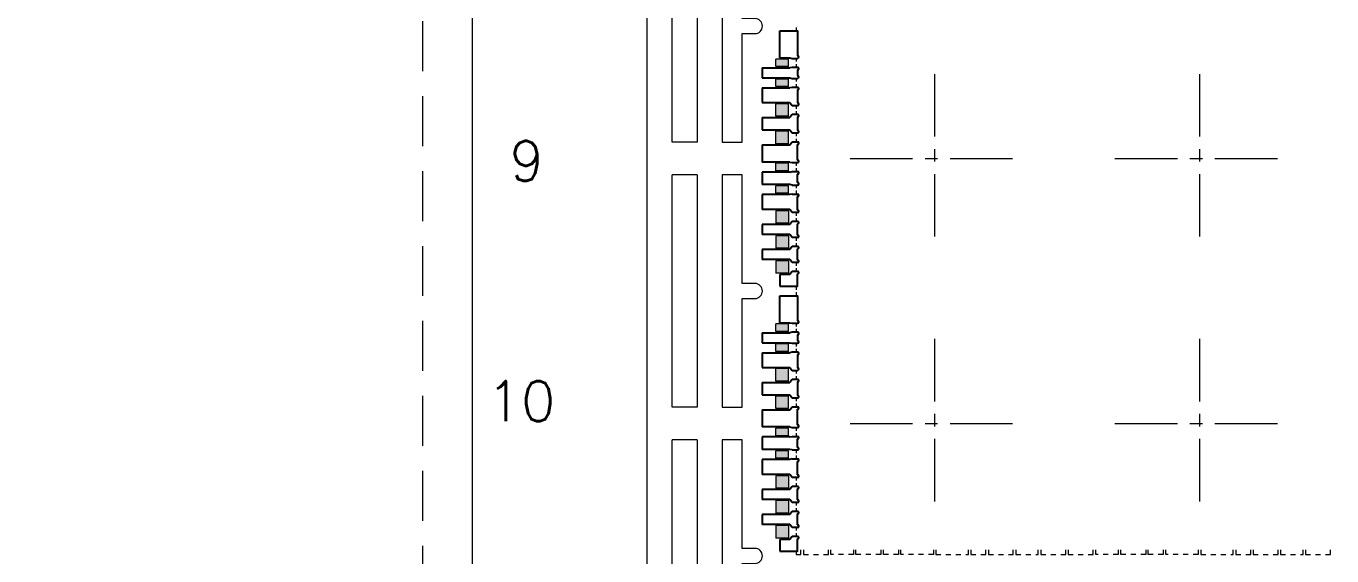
# Model space of a CAD drawing. Header units: millimetres. Extents: x 4066 to 4192, y 1600 to 1759.
# Drawn here: x 4082.41 to 4108.54, y 1687.02 to 1697.62 of the extents above; entities that cross this region are included whole.
import ezdxf

# ---------------------------------------------------------------- set-up
doc = ezdxf.new("R2010")
doc.units = ezdxf.units.MM
doc.linetypes.add('CENTER', pattern=[2, 1.25, -0.25, 0.25, -0.25])
doc.linetypes.add('HIDDEN', pattern=[0.375, 0.25, -0.125])
for name, color, linetype in [('1', 7, 'Continuous'), ('1D', 4, 'Continuous'), ('中心线', 1, 'CENTER')]:
    doc.layers.add(name, color=color, linetype=linetype)
doc.layers.add('AM_8', color=3, linetype='Continuous', lineweight=15)
doc.layers.add('标注线', color=3, linetype='Continuous', lineweight=18)
doc.styles.get("Standard").update_dxf_attribs({"font": 'SimSun.ttf'})
doc.styles.add('宋体', font='SimSun.ttf')
doc.dimstyles.new('ISO-25', dxfattribs={"dimtxt": 0.1, "dimasz": 0.08, "dimexe": 0.015, "dimexo": 0.015, "dimgap": 0.02, "dimtad": 0, "dimzin": 1, "dimdsep": 46, "dimtxsty": 'Standard', "dimcen": 0.1, "dimadec": 0, "dimazin": 0, "dimtfac": 1, "dimtmove": 0, "dimatfit": 3, "dimfxl": 1, "dimarcsym": 0})

# ---------------------------------------------------------------- blocks, each defined once
blk = doc.blocks.new('*D39')
at = {"layer": 'Defpoints', "color": 0, "transparency": 16777216}
for p in [(4129.593, 1745.709), (4094.843, 1673.221), (4096.641, 1661.293)]:
    blk.add_point(p, dxfattribs=at)
at = {"layer": '标注线', "color": 0, "lineweight": 5, "transparency": 16777216}
for p, q in [((4094.843, 1673.206), (4094.843, 1665.293)), ((4094.843, 1665.293), (4096.641, 1663.293)), ((4096.641, 1663.293), (4096.641, 1661.293))]:
    blk.add_line(p, q, dxfattribs=at)
at = {"layer": '标注线', "color": 0, "lineweight": 5, "transparency": 16777216, "insert": (4096.641, 1658.896), "char_height": 1.15, "attachment_point": 5, "rotation": 90}
blk.add_mtext('34.750', dxfattribs=at)

msp = doc.modelspace()

# ---------------------------------------------------------------- hatches: boundary and pattern name
at = {"layer": 'AM_8', "linetype": 'ByBlock'}
h = msp.add_hatch(dxfattribs=at)
h.set_pattern_fill('GLASS', color=3, scale=0.002)
h.set_pattern_definition([(236.3099, (0.03048, 15.93556), (-0.050800067793, -0.101599977535), [0.018316194, -0.1648457968]), (236.3099, (0.031496, 15.932512), (-0.050800067793, -0.101599977535), [0.0109897164, -0.1721722744]), (236.3099, (0.0254, 15.932512), (-0.050800067793, -0.101599977535), [0.0109897164, -0.1721722744])])
h.paths.add_polyline_path([(4097.4181, 1695.8189), (4097.4181, 1696.0689), (4097.6681, 1696.0689), (4097.6681, 1695.8189)])
h.paths.add_polyline_path([(4097.4181, 1695.2689), (4097.4181, 1695.5189), (4097.6681, 1695.5189), (4097.6681, 1695.2689)])
h.paths.add_polyline_path([(4097.4181, 1693.9264), (4097.4181, 1693.6764), (4097.6681, 1693.6764), (4097.6681, 1693.9264)])
h.paths.add_polyline_path([(4097.4181, 1693.4264), (4097.4181, 1693.1764), (4097.6681, 1693.1764), (4097.6681, 1693.4264)])
h.paths.add_polyline_path([(4097.4181, 1692.9264), (4097.4181, 1692.6764), (4097.6681, 1692.6764), (4097.6681, 1692.9264)])
h.paths.add_polyline_path([(4097.4181, 1696.8114), (4097.4181, 1696.9614), (4097.6681, 1696.9614), (4097.6681, 1696.8114)])
h.paths.add_polyline_path([(4097.4181, 1696.4114), (4097.4181, 1696.5614), (4097.6681, 1696.5614), (4097.6681, 1696.4114)])
h.paths.add_polyline_path([(4097.4181, 1694.2764), (4097.4181, 1694.4264), (4097.6681, 1694.4264), (4097.6681, 1694.2764)])
h.paths.add_polyline_path([(4097.4181, 1694.7264), (4097.4181, 1694.8764), (4097.6681, 1694.8764), (4097.6681, 1694.7264)])
h = msp.add_hatch(dxfattribs=at)
h.set_pattern_fill('GLASS', color=3, scale=0.002)
h.set_pattern_definition([(236.3099, (0.03048, 10.63556), (-0.050800067793, -0.101599977535), [0.018316194, -0.1648457968]), (236.3099, (0.031496, 10.632512), (-0.050800067793, -0.101599977535), [0.0109897164, -0.1721722744]), (236.3099, (0.0254, 10.632512), (-0.050800067793, -0.101599977535), [0.0109897164, -0.1721722744])])
h.paths.add_polyline_path([(4097.4181, 1690.5189), (4097.4181, 1690.7689), (4097.6681, 1690.7689), (4097.6681, 1690.5189)])
h.paths.add_polyline_path([(4097.4181, 1689.9689), (4097.4181, 1690.2189), (4097.6681, 1690.2189), (4097.6681, 1689.9689)])
h.paths.add_polyline_path([(4097.4181, 1688.6264), (4097.4181, 1688.3764), (4097.6681, 1688.3764), (4097.6681, 1688.6264)])
h.paths.add_polyline_path([(4097.4181, 1688.1264), (4097.4181, 1687.8764), (4097.6681, 1687.8764), (4097.6681, 1688.1264)])
h.paths.add_polyline_path([(4097.4181, 1687.6264), (4097.4181, 1687.3764), (4097.6681, 1687.3764), (4097.6681, 1687.6264)])
h.paths.add_polyline_path([(4097.4181, 1691.5114), (4097.4181, 1691.6614), (4097.6681, 1691.6614), (4097.6681, 1691.5114)])
h.paths.add_polyline_path([(4097.4181, 1691.1114), (4097.4181, 1691.2614), (4097.6681, 1691.2614), (4097.6681, 1691.1114)])
h.paths.add_polyline_path([(4097.4181, 1688.9764), (4097.4181, 1689.1264), (4097.6681, 1689.1264), (4097.6681, 1688.9764)])
h.paths.add_polyline_path([(4097.4181, 1689.4264), (4097.4181, 1689.5764), (4097.6681, 1689.5764), (4097.6681, 1689.4264)])

# ---------------------------------------------------------------- linework, layer by layer
at = {"color": 0}
for p, q in [((4097.4981, 1696.9864, 0.0291), (4097.4981, 1697.5264, 0.0291)), ((4097.4981, 1696.9864, 0.0291), (4097.6931, 1696.9864, 0.0291)), ((4097.6931, 1696.9864, 0.0291), (4097.7431, 1696.9764, 0.0291)), ((4097.1431, 1696.7864, 0.0291), (4097.1431, 1696.5864, 0.0291)), ((4097.1431, 1696.7864, 0.0291), (4097.6931, 1696.7864, 0.0291)), ((4097.7431, 1696.7964, 0.0291), (4097.6931, 1696.7864, 0.0291)), ((4097.7431, 1696.9764, 0.0291), (4097.8481, 1696.9764, 0.0291)), ((4097.8481, 1696.7964, 0.0291), (4097.7431, 1696.7964, 0.0291)), ((4097.1431, 1696.5864, 0.0291), (4097.6931, 1696.5864, 0.0291)), ((4097.6931, 1696.5864, 0.0291), (4097.7431, 1696.5764, 0.0291)), ((4097.7431, 1696.5764, 0.0291), (4097.8481, 1696.5764, 0.0291)), ((4097.1431, 1696.3864, 0.0291), (4097.1431, 1696.0939, 0.0291)), ((4097.1431, 1696.3864, 0.0291), (4097.6931, 1696.3864, 0.0291)), ((4097.7431, 1696.3964, 0.0291), (4097.6931, 1696.3864, 0.0291)), ((4097.8481, 1696.3964, 0.0291), (4097.7431, 1696.3964, 0.0291)), ((4097.1431, 1696.0939, 0.0291), (4097.6931, 1696.0939, 0.0291)), ((4097.6931, 1696.0939, 0.0291), (4097.7431, 1696.0339, 0.0291)), ((4097.7431, 1696.0339, 0.0291), (4097.8481, 1696.0339, 0.0291)), ((4097.1431, 1695.7939, 0.0291), (4097.1431, 1695.5439, 0.0291)), ((4097.1431, 1695.7939, 0.0291), (4097.6931, 1695.7939, 0.0291)), ((4097.7431, 1695.8539, 0.0291), (4097.6931, 1695.7939, 0.0291)), ((4097.8481, 1695.8539, 0.0291), (4097.7431, 1695.8539, 0.0291)), ((4097.1431, 1695.5439, 0.0291), (4097.6931, 1695.5439, 0.0291)), ((4097.6931, 1695.5439, 0.0291), (4097.7431, 1695.4839, 0.0291)), ((4097.7431, 1695.4839, 0.0291), (4097.8481, 1695.4839, 0.0291)), ((4097.1431, 1695.2439, 0.0291), (4097.1431, 1694.9014, 0.0291)), ((4097.1431, 1695.2439, 0.0291), (4097.6931, 1695.2439, 0.0291)), ((4097.6931, 1695.2439, 0.0291), (4097.7431, 1695.3039, 0.0291)), ((4097.7431, 1695.3039, 0.0291), (4097.8481, 1695.3039, 0.0291)), ((4097.6931, 1694.9014, 0.0291), (4097.7431, 1694.8914, 0.0291)), ((4097.7431, 1694.8914, 0.0291), (4097.8481, 1694.8914, 0.0291)), ((4097.1431, 1694.7014, 0.0291), (4097.1431, 1694.4514, 0.0291)), ((4097.6931, 1694.7014, 0.0291), (4097.7431, 1694.7114, 0.0291)), ((4097.7431, 1694.7114, 0.0291), (4097.8481, 1694.7114, 0.0291)), ((4097.7431, 1694.4414, 0.0291), (4097.6931, 1694.4514, 0.0291)), ((4097.7431, 1694.4414, 0.0291), (4097.8481, 1694.4414, 0.0291)), ((4097.1431, 1694.2514, 0.0291), (4097.1431, 1693.9514, 0.0291)), ((4097.7431, 1694.2614, 0.0291), (4097.6931, 1694.2514, 0.0291)), ((4097.7431, 1694.2614, 0.0291), (4097.8481, 1694.2614, 0.0291)), ((4097.7431, 1693.8914, 0.0291), (4097.6931, 1693.9514, 0.0291)), ((4097.8481, 1693.8914, 0.0291), (4097.7431, 1693.8914, 0.0291)), ((4097.1431, 1693.6514, 0.0291), (4097.1431, 1693.4514, 0.0291)), ((4097.7431, 1693.7114, 0.0291), (4097.6931, 1693.6514, 0.0291)), ((4097.8481, 1693.7114, 0.0291), (4097.7431, 1693.7114, 0.0291)), ((4097.7431, 1693.3914, 0.0291), (4097.6931, 1693.4514, 0.0291)), ((4097.8481, 1693.3914, 0.0291), (4097.7431, 1693.3914, 0.0291)), ((4097.1431, 1693.1514, 0.0291), (4097.1431, 1692.9514, 0.0291)), ((4097.7431, 1693.2114, 0.0291), (4097.6931, 1693.1514, 0.0291)), ((4097.8481, 1693.2114, 0.0291), (4097.7431, 1693.2114, 0.0291)), ((4097.7431, 1692.8914, 0.0291), (4097.6931, 1692.9514, 0.0291)), ((4097.8481, 1692.8914, 0.0291), (4097.7431, 1692.8914, 0.0291)), ((4097.4981, 1692.6514, 0.0291), (4097.4981, 1692.4164, 0.0291)), ((4097.7431, 1692.7114, 0.0291), (4097.6931, 1692.6514, 0.0291)), ((4097.8481, 1692.7114, 0.0291), (4097.7431, 1692.7114, 0.0291)), ((4097.4981, 1691.6864, 0.0291), (4097.4981, 1692.2264, 0.0291)), ((4097.4981, 1691.6864, 0.0291), (4097.6931, 1691.6864, 0.0291)), ((4097.6931, 1691.6864, 0.0291), (4097.7431, 1691.6764, 0.0291)), ((4097.7431, 1691.4964, 0.0291), (4097.6931, 1691.4864, 0.0291)), ((4097.7431, 1691.6764, 0.0291), (4097.8481, 1691.6764, 0.0291)), ((4097.8481, 1691.4964, 0.0291), (4097.7431, 1691.4964, 0.0291)), ((4097.1431, 1691.4864, 0.0291), (4097.1431, 1691.2864, 0.0291)), ((4097.1431, 1691.4864, 0.0291), (4097.6931, 1691.4864, 0.0291)), ((4097.1431, 1691.2864, 0.0291), (4097.6931, 1691.2864, 0.0291)), ((4097.6931, 1691.2864, 0.0291), (4097.7431, 1691.2764, 0.0291)), ((4097.7431, 1691.2764, 0.0291), (4097.8481, 1691.2764, 0.0291)), ((4097.1431, 1691.0864, 0.0291), (4097.1431, 1690.7939, 0.0291)), ((4097.1431, 1691.0864, 0.0291), (4097.6931, 1691.0864, 0.0291)), ((4097.7431, 1691.0964, 0.0291), (4097.6931, 1691.0864, 0.0291)), ((4097.8481, 1691.0964, 0.0291), (4097.7431, 1691.0964, 0.0291)), ((4097.1431, 1690.7939, 0.0291), (4097.6931, 1690.7939, 0.0291)), ((4097.6931, 1690.7939, 0.0291), (4097.7431, 1690.7339, 0.0291)), ((4097.7431, 1690.7339, 0.0291), (4097.8481, 1690.7339, 0.0291)), ((4097.1431, 1690.4939, 0.0291), (4097.1431, 1690.2439, 0.0291)), ((4097.1431, 1690.4939, 0.0291), (4097.6931, 1690.4939, 0.0291)), ((4097.7431, 1690.5539, 0.0291), (4097.6931, 1690.4939, 0.0291)), ((4097.8481, 1690.5539, 0.0291), (4097.7431, 1690.5539, 0.0291)), ((4097.1431, 1690.2439, 0.0291), (4097.6931, 1690.2439, 0.0291)), ((4097.6931, 1690.2439, 0.0291), (4097.7431, 1690.1839, 0.0291)), ((4097.7431, 1690.1839, 0.0291), (4097.8481, 1690.1839, 0.0291)), ((4097.1431, 1689.9439, 0.0291), (4097.1431, 1689.6014, 0.0291)), ((4097.1431, 1689.9439, 0.0291), (4097.6931, 1689.9439, 0.0291)), ((4097.6931, 1689.9439, 0.0291), (4097.7431, 1690.0039, 0.0291)), ((4097.7431, 1690.0039, 0.0291), (4097.8481, 1690.0039, 0.0291)), ((4097.1431, 1689.4014, 0.0291), (4097.1431, 1689.1514, 0.0291)), ((4097.6931, 1689.6014, 0.0291), (4097.7431, 1689.5914, 0.0291)), ((4097.6931, 1689.4014, 0.0291), (4097.7431, 1689.4114, 0.0291)), ((4097.7431, 1689.5914, 0.0291), (4097.8481, 1689.5914, 0.0291)), ((4097.7431, 1689.4114, 0.0291), (4097.8481, 1689.4114, 0.0291)), ((4097.7431, 1689.1414, 0.0291), (4097.6931, 1689.1514, 0.0291)), ((4097.7431, 1689.1414, 0.0291), (4097.8481, 1689.1414, 0.0291)), ((4097.1431, 1688.9514, 0.0291), (4097.1431, 1688.6514, 0.0291)), ((4097.7431, 1688.9614, 0.0291), (4097.6931, 1688.9514, 0.0291)), ((4097.7431, 1688.9614, 0.0291), (4097.8481, 1688.9614, 0.0291)), ((4097.7431, 1688.5914, 0.0291), (4097.6931, 1688.6514, 0.0291)), ((4097.7431, 1688.4114, 0.0291), (4097.6931, 1688.3514, 0.0291)), ((4097.8481, 1688.5914, 0.0291), (4097.7431, 1688.5914, 0.0291)), ((4097.8481, 1688.4114, 0.0291), (4097.7431, 1688.4114, 0.0291)), ((4097.1431, 1688.3514, 0.0291), (4097.1431, 1688.1514, 0.0291)), ((4097.7431, 1688.0914, 0.0291), (4097.6931, 1688.1514, 0.0291)), ((4097.1431, 1687.8514, 0.0291), (4097.1431, 1687.6514, 0.0291)), ((4097.7431, 1687.9114, 0.0291), (4097.6931, 1687.8514, 0.0291)), ((4097.8481, 1688.0914, 0.0291), (4097.7431, 1688.0914, 0.0291)), ((4097.8481, 1687.9114, 0.0291), (4097.7431, 1687.9114, 0.0291)), ((4097.7431, 1687.5914, 0.0291), (4097.6931, 1687.6514, 0.0291)), ((4097.8481, 1687.5914, 0.0291), (4097.7431, 1687.5914, 0.0291)), ((4097.4981, 1687.3514, 0.0291), (4097.4981, 1687.1164, 0.0291)), ((4097.7431, 1687.4114, 0.0291), (4097.6931, 1687.3514, 0.0291)), ((4097.8481, 1687.4114, 0.0291), (4097.7431, 1687.4114, 0.0291))]:
    msp.add_line(p, q, dxfattribs=at)
for p, q in [((4097.6931, 1694.9014, 0.0291), (4097.1431, 1694.9014, 0.0291)), ((4097.6931, 1694.7014, 0.0291), (4097.1431, 1694.7014, 0.0291)), ((4097.6931, 1694.4514, 0.0291), (4097.1431, 1694.4514, 0.0291)), ((4097.6931, 1694.2514, 0.0291), (4097.1431, 1694.2514, 0.0291)), ((4097.6931, 1693.9514, 0.0291), (4097.1431, 1693.9514, 0.0291)), ((4097.6931, 1693.6514, 0.0291), (4097.1431, 1693.6514, 0.0291)), ((4097.6931, 1693.4514, 0.0291), (4097.1431, 1693.4514, 0.0291)), ((4097.6931, 1693.1514, 0.0291), (4097.1431, 1693.1514, 0.0291)), ((4097.6931, 1692.9514, 0.0291), (4097.1431, 1692.9514, 0.0291)), ((4097.6931, 1692.6514, 0.0291), (4097.4981, 1692.6514, 0.0291)), ((4097.6931, 1689.6014, 0.0291), (4097.1431, 1689.6014, 0.0291)), ((4097.6931, 1689.4014, 0.0291), (4097.1431, 1689.4014, 0.0291)), ((4097.6931, 1689.1514, 0.0291), (4097.1431, 1689.1514, 0.0291)), ((4097.6931, 1688.9514, 0.0291), (4097.1431, 1688.9514, 0.0291)), ((4097.6931, 1688.6514, 0.0291), (4097.1431, 1688.6514, 0.0291)), ((4097.6931, 1688.3514, 0.0291), (4097.1431, 1688.3514, 0.0291)), ((4097.6931, 1688.1514, 0.0291), (4097.1431, 1688.1514, 0.0291)), ((4097.6931, 1687.8514, 0.0291), (4097.1431, 1687.8514, 0.0291)), ((4097.6931, 1687.6514, 0.0291), (4097.1431, 1687.6514, 0.0291)), ((4097.6931, 1687.3514, 0.0291), (4097.4981, 1687.3514, 0.0291))]:
    msp.add_line(p, q)
at = {"color": 0, "elevation": 0.0291}
for points in [[(4097.4981, 1697.5264), (4097.8481, 1697.5264), (4097.8481, 1697.0264)], [(4097.8481, 1696.7464), (4097.8481, 1696.6264)], [(4097.8481, 1696.3464), (4097.8481, 1696.0839)], [(4097.8481, 1695.8039), (4097.8481, 1695.5339)], [(4097.8481, 1694.9414), (4097.8481, 1695.2539)], [(4097.8481, 1694.4914), (4097.8481, 1694.6614)], [(4097.8481, 1693.9414), (4097.8481, 1694.2114)], [(4097.8481, 1693.4414), (4097.8481, 1693.6614)], [(4097.8481, 1692.9414), (4097.8481, 1693.1614)], [(4097.4981, 1692.4164), (4097.8481, 1692.4164), (4097.8481, 1692.6614)], [(4097.4981, 1692.2264), (4097.8481, 1692.2264), (4097.8481, 1691.7264)], [(4097.8481, 1691.4464), (4097.8481, 1691.3264)], [(4097.8481, 1691.0464), (4097.8481, 1690.7839)], [(4097.8481, 1690.5039), (4097.8481, 1690.2339)], [(4097.8481, 1689.6414), (4097.8481, 1689.9539)], [(4097.8481, 1689.1914), (4097.8481, 1689.3614)], [(4097.8481, 1688.6414), (4097.8481, 1688.9114)], [(4097.8481, 1688.1414), (4097.8481, 1688.3614)], [(4097.8481, 1687.6414), (4097.8481, 1687.8614)], [(4097.4981, 1687.1164), (4097.8481, 1687.1164), (4097.8481, 1687.3614)]]:
    msp.add_lwpolyline(points, dxfattribs=at)
for centre in [(4097.8481, 1697.0014, 0.0291), (4097.8481, 1696.7714, 0.0291), (4097.8481, 1696.6014, 0.0291), (4097.8481, 1696.3714, 0.0291), (4097.8481, 1696.0589, 0.0291), (4097.8481, 1695.8289, 0.0291), (4097.8481, 1695.5089, 0.0291), (4097.8481, 1695.2789, 0.0291), (4097.8481, 1694.9164, 0.0291), (4097.8481, 1694.6864, 0.0291), (4097.8481, 1694.4664, 0.0291), (4097.8481, 1694.2364, 0.0291), (4097.8481, 1693.9164, 0.0291), (4097.8481, 1693.6864, 0.0291), (4097.8481, 1693.4164, 0.0291), (4097.8481, 1693.1864, 0.0291), (4097.8481, 1692.9164, 0.0291), (4097.8481, 1692.6864, 0.0291), (4097.8481, 1691.7014, 0.0291), (4097.8481, 1691.4714, 0.0291), (4097.8481, 1691.3014, 0.0291), (4097.8481, 1691.0714, 0.0291), (4097.8481, 1690.7589, 0.0291), (4097.8481, 1690.5289, 0.0291), (4097.8481, 1690.2089, 0.0291), (4097.8481, 1689.9789, 0.0291), (4097.8481, 1689.6164, 0.0291), (4097.8481, 1689.3864, 0.0291), (4097.8481, 1689.1664, 0.0291), (4097.8481, 1688.9364, 0.0291), (4097.8481, 1688.6164, 0.0291), (4097.8481, 1688.3864, 0.0291), (4097.8481, 1688.1164, 0.0291), (4097.8481, 1687.8864, 0.0291), (4097.8481, 1687.6164, 0.0291), (4097.8481, 1687.3864, 0.0291)]:
    msp.add_arc(centre, 0.025, 270, 90)
at = {"layer": '1', "lineweight": 5}
for p, q in [((4091.3431, 1681.1214, 0.0291), (4091.3431, 1700.3214, 0.0291)), ((4095.8431, 1695.2964, 0.0291), (4095.3431, 1695.2964, 0.0291)), ((4095.8431, 1694.6464, 0.0291), (4095.3431, 1694.6464, 0.0291)), ((4095.8431, 1689.9964, 0.0291), (4095.3431, 1689.9964, 0.0291)), ((4095.8431, 1689.3464, 0.0291), (4095.3431, 1689.3464, 0.0291))]:
    msp.add_line(p, q, dxfattribs=at)
at = {"layer": '1', "lineweight": 5, "elevation": 0.0291}
for points in [[(4095.3431, 1695.2964), (4095.3431, 1699.9464)], [(4095.8431, 1699.9464), (4095.8431, 1695.2964)], [(4095.3431, 1689.9964), (4095.3431, 1694.6464)], [(4095.8431, 1694.6464), (4095.8431, 1689.9964)], [(4095.3431, 1684.6964), (4095.3431, 1689.3464)], [(4095.8431, 1689.3464), (4095.8431, 1684.6964)]]:
    msp.add_lwpolyline(points, dxfattribs=at)
for points in [[(4096.9981, 1697.4714, 1), (4096.9981, 1697.7714), (4096.7431, 1697.7714), (4096.7431, 1699.9464), (4096.3431, 1699.9464), (4096.3431, 1695.2964), (4096.7431, 1695.2964), (4096.7431, 1697.4714)], [(4096.9981, 1692.1714, 1), (4096.9981, 1692.4714), (4096.7431, 1692.4714), (4096.7431, 1694.6464), (4096.3431, 1694.6464), (4096.3431, 1689.9964), (4096.7431, 1689.9964), (4096.7431, 1692.1714)], [(4096.9981, 1686.8714, 1), (4096.9981, 1687.1714), (4096.7431, 1687.1714), (4096.7431, 1689.3464), (4096.3431, 1689.3464), (4096.3431, 1684.6964), (4096.7431, 1684.6964), (4096.7431, 1686.8714)]]:
    msp.add_lwpolyline(points, format="xyb", close=True, dxfattribs=at)
at = {"layer": '1D', "linetype": 'HIDDEN', "lineweight": 5, "ltscale": 4}
msp.add_line((4090.3431, 1744.2214, 0.0291), (4090.3431, 1672.2214, 0.0291), dxfattribs=at)
at = {"layer": '1D', "color": 1, "lineweight": 5, "elevation": 0.0291}
msp.add_lwpolyline([(4166.8431, 1673.2214), (4094.8431, 1673.2214), (4094.8431, 1743.2214), (4166.8431, 1743.2214)], dxfattribs=at)
at = {"layer": '1D', "linetype": 'HIDDEN', "lineweight": 5, "ltscale": 0.15, "elevation": 0.0291}
for points in [[(4097.8231, 1697.5964), (4097.8231, 1697.5264)], [(4097.8231, 1696.9764), (4097.8231, 1696.9114)], [(4097.8231, 1696.8614), (4097.8231, 1696.7964)], [(4097.8231, 1696.5764), (4097.8231, 1696.5114)], [(4097.8231, 1696.4614), (4097.8231, 1696.3964)], [(4097.8231, 1696.0339), (4097.8231, 1695.9689)], [(4097.8231, 1695.9189), (4097.8231, 1695.8539)], [(4097.8231, 1695.4839), (4097.8231, 1695.4189)], [(4097.8231, 1695.3689), (4097.8231, 1695.3039)], [(4097.8231, 1694.8914), (4097.8231, 1694.8264)], [(4097.8231, 1694.7764), (4097.8231, 1694.7114)], [(4097.8231, 1694.4414), (4097.8231, 1694.3764)], [(4097.8231, 1694.3324), (4097.8231, 1694.2614)], [(4097.8231, 1693.8914), (4097.8231, 1693.8264)], [(4097.8231, 1693.7764), (4097.8231, 1693.7114)], [(4097.8231, 1693.3914), (4097.8231, 1693.3264)], [(4097.8231, 1693.2764), (4097.8231, 1693.2114)], [(4097.8231, 1692.8914), (4097.8231, 1692.8264)], [(4097.8231, 1692.7764), (4097.8231, 1692.7114)], [(4097.8231, 1692.4164), (4097.8231, 1692.3464)], [(4097.8231, 1692.2964), (4097.8231, 1692.2264)], [(4097.8231, 1691.6764), (4097.8231, 1691.6114)], [(4097.8231, 1691.5614), (4097.8231, 1691.4964)], [(4097.8231, 1691.2764), (4097.8231, 1691.2114)], [(4097.8231, 1691.1614), (4097.8231, 1691.0964)], [(4097.8231, 1690.7339), (4097.8231, 1690.6689)], [(4097.8231, 1690.6189), (4097.8231, 1690.5539)], [(4097.8231, 1690.1839), (4097.8231, 1690.1189)], [(4097.8231, 1690.0689), (4097.8231, 1690.0039)], [(4097.8231, 1689.5914), (4097.8231, 1689.5264)], [(4097.8231, 1689.4764), (4097.8231, 1689.4114)], [(4097.8231, 1689.1414), (4097.8231, 1689.0764)], [(4097.8231, 1689.0324), (4097.8231, 1688.9614)], [(4097.8231, 1688.5914), (4097.8231, 1688.5264)], [(4097.8231, 1688.4764), (4097.8231, 1688.4114)], [(4097.8231, 1688.0914), (4097.8231, 1688.0264)], [(4097.8231, 1687.9764), (4097.8231, 1687.9114)], [(4097.8231, 1687.5914), (4097.8231, 1687.5264)], [(4097.8231, 1687.4764), (4097.8231, 1687.4114)], [(4097.8231, 1687.0464), (4097.9181, 1687.0464), (4097.9181, 1687.1414)], [(4097.8231, 1687.1164), (4097.8231, 1687.0464)], [(4097.9681, 1687.1414), (4097.9681, 1687.0464), (4098.4681, 1687.0464), (4098.4681, 1687.1414)], [(4098.9681, 1687.1414), (4098.9681, 1687.0464), (4098.5181, 1687.0464), (4098.5181, 1687.1414)], [(4099.5181, 1687.1414), (4099.5181, 1687.0464), (4099.0181, 1687.0464), (4099.0181, 1687.1414)], [(4099.8681, 1687.1414), (4099.8681, 1687.0464), (4099.5681, 1687.0464), (4099.5681, 1687.1414)], [(4100.5681, 1687.1414), (4100.5681, 1687.0464), (4099.9181, 1687.0464), (4099.9181, 1687.1414)], [(4100.6181, 1687.1414), (4100.6181, 1687.0464), (4101.2681, 1687.0464), (4101.2681, 1687.1414)], [(4101.3181, 1687.1414), (4101.3181, 1687.0464), (4101.6181, 1687.0464), (4101.6181, 1687.1414)], [(4101.6681, 1687.1414), (4101.6681, 1687.0464), (4102.1681, 1687.0464), (4102.1681, 1687.1414)], [(4102.2181, 1687.1414), (4102.2181, 1687.0464), (4102.6681, 1687.0464), (4102.6681, 1687.1414)], [(4102.7181, 1687.1414), (4102.7181, 1687.0464), (4103.2181, 1687.0464), (4103.2181, 1687.1414)], [(4103.2681, 1687.1414), (4103.2681, 1687.0464), (4103.7681, 1687.0464), (4103.7681, 1687.1414)], [(4104.2681, 1687.1414), (4104.2681, 1687.0464), (4103.8181, 1687.0464), (4103.8181, 1687.1414)], [(4104.8181, 1687.1414), (4104.8181, 1687.0464), (4104.3181, 1687.0464), (4104.3181, 1687.1414)], [(4105.1681, 1687.1414), (4105.1681, 1687.0464), (4104.8681, 1687.0464), (4104.8681, 1687.1414)], [(4105.8681, 1687.1414), (4105.8681, 1687.0464), (4105.2181, 1687.0464), (4105.2181, 1687.1414)], [(4105.9181, 1687.1414), (4105.9181, 1687.0464), (4106.5681, 1687.0464), (4106.5681, 1687.1414)], [(4106.6181, 1687.1414), (4106.6181, 1687.0464), (4106.9181, 1687.0464), (4106.9181, 1687.1414)], [(4106.9681, 1687.1414), (4106.9681, 1687.0464), (4107.4681, 1687.0464), (4107.4681, 1687.1414)], [(4107.5181, 1687.1414), (4107.5181, 1687.0464), (4107.9681, 1687.0464), (4107.9681, 1687.1414)], [(4108.0181, 1687.1414), (4108.0181, 1687.0464), (4108.5181, 1687.0464), (4108.5181, 1687.1414)]]:
    msp.add_lwpolyline(points, dxfattribs=at)
at = {"layer": 'AM_8', "color": 3, "linetype": 'ByBlock'}
for p, q in [((4097.6681, 1696.9614, 0.0291), (4097.4181, 1696.9614, 0.0291)), ((4097.4181, 1696.8114, 0.0291), (4097.4181, 1696.9614, 0.0291)), ((4097.6681, 1696.8114, 0.0291), (4097.4181, 1696.8114, 0.0291)), ((4097.6681, 1696.8114, 0.0291), (4097.6681, 1696.9614, 0.0291)), ((4097.6681, 1696.5614, 0.0291), (4097.4181, 1696.5614, 0.0291)), ((4097.4181, 1696.4114, 0.0291), (4097.4181, 1696.5614, 0.0291)), ((4097.6681, 1696.4114, 0.0291), (4097.6681, 1696.5614, 0.0291)), ((4097.6681, 1696.4114, 0.0291), (4097.4181, 1696.4114, 0.0291)), ((4097.6681, 1696.0689, 0.0291), (4097.4181, 1696.0689, 0.0291)), ((4097.4181, 1695.8189, 0.0291), (4097.4181, 1696.0689, 0.0291)), ((4097.6681, 1695.8189, 0.0291), (4097.6681, 1696.0689, 0.0291)), ((4097.6681, 1695.8189, 0.0291), (4097.4181, 1695.8189, 0.0291)), ((4097.6681, 1695.5189, 0.0291), (4097.4181, 1695.5189, 0.0291)), ((4097.4181, 1695.2689, 0.0291), (4097.4181, 1695.5189, 0.0291)), ((4097.6681, 1695.2689, 0.0291), (4097.6681, 1695.5189, 0.0291)), ((4097.6681, 1695.2689, 0.0291), (4097.4181, 1695.2689, 0.0291)), ((4097.6681, 1694.8764, 0.0291), (4097.4181, 1694.8764, 0.0291)), ((4097.4181, 1694.7264, 0.0291), (4097.4181, 1694.8764, 0.0291)), ((4097.6681, 1694.7264, 0.0291), (4097.4181, 1694.7264, 0.0291)), ((4097.6681, 1694.7264, 0.0291), (4097.6681, 1694.8764, 0.0291)), ((4097.6681, 1694.4264, 0.0291), (4097.4181, 1694.4264, 0.0291)), ((4097.4181, 1694.2764, 0.0291), (4097.4181, 1694.4264, 0.0291)), ((4097.6681, 1694.2764, 0.0291), (4097.6681, 1694.4264, 0.0291)), ((4097.6681, 1694.2764, 0.0291), (4097.4181, 1694.2764, 0.0291)), ((4097.6681, 1693.9264, 0.0291), (4097.4181, 1693.9264, 0.0291)), ((4097.4181, 1693.9264, 0.0291), (4097.4181, 1693.6764, 0.0291)), ((4097.6681, 1693.9264, 0.0291), (4097.6681, 1693.6764, 0.0291)), ((4097.6681, 1693.6764, 0.0291), (4097.4181, 1693.6764, 0.0291)), ((4097.6681, 1693.4264, 0.0291), (4097.4181, 1693.4264, 0.0291)), ((4097.4181, 1693.4264, 0.0291), (4097.4181, 1693.1764, 0.0291)), ((4097.6681, 1693.4264, 0.0291), (4097.6681, 1693.1764, 0.0291)), ((4097.6681, 1693.1764, 0.0291), (4097.4181, 1693.1764, 0.0291)), ((4097.6681, 1692.9264, 0.0291), (4097.4181, 1692.9264, 0.0291)), ((4097.4181, 1692.9264, 0.0291), (4097.4181, 1692.6764, 0.0291)), ((4097.6681, 1692.9264, 0.0291), (4097.6681, 1692.6764, 0.0291)), ((4097.6681, 1692.6764, 0.0291), (4097.4181, 1692.6764, 0.0291)), ((4097.6681, 1691.6614, 0.0291), (4097.4181, 1691.6614, 0.0291)), ((4097.4181, 1691.5114, 0.0291), (4097.4181, 1691.6614, 0.0291)), ((4097.6681, 1691.5114, 0.0291), (4097.4181, 1691.5114, 0.0291)), ((4097.6681, 1691.5114, 0.0291), (4097.6681, 1691.6614, 0.0291)), ((4097.6681, 1691.2614, 0.0291), (4097.4181, 1691.2614, 0.0291)), ((4097.4181, 1691.1114, 0.0291), (4097.4181, 1691.2614, 0.0291)), ((4097.6681, 1691.1114, 0.0291), (4097.6681, 1691.2614, 0.0291)), ((4097.6681, 1691.1114, 0.0291), (4097.4181, 1691.1114, 0.0291)), ((4097.6681, 1690.7689, 0.0291), (4097.4181, 1690.7689, 0.0291)), ((4097.4181, 1690.5189, 0.0291), (4097.4181, 1690.7689, 0.0291)), ((4097.6681, 1690.5189, 0.0291), (4097.6681, 1690.7689, 0.0291)), ((4097.6681, 1690.5189, 0.0291), (4097.4181, 1690.5189, 0.0291)), ((4097.6681, 1690.2189, 0.0291), (4097.4181, 1690.2189, 0.0291)), ((4097.4181, 1689.9689, 0.0291), (4097.4181, 1690.2189, 0.0291)), ((4097.6681, 1689.9689, 0.0291), (4097.6681, 1690.2189, 0.0291)), ((4097.6681, 1689.9689, 0.0291), (4097.4181, 1689.9689, 0.0291)), ((4097.6681, 1689.5764, 0.0291), (4097.4181, 1689.5764, 0.0291)), ((4097.4181, 1689.4264, 0.0291), (4097.4181, 1689.5764, 0.0291)), ((4097.6681, 1689.4264, 0.0291), (4097.4181, 1689.4264, 0.0291)), ((4097.6681, 1689.4264, 0.0291), (4097.6681, 1689.5764, 0.0291)), ((4097.6681, 1689.1264, 0.0291), (4097.4181, 1689.1264, 0.0291)), ((4097.4181, 1688.9764, 0.0291), (4097.4181, 1689.1264, 0.0291)), ((4097.6681, 1688.9764, 0.0291), (4097.4181, 1688.9764, 0.0291)), ((4097.6681, 1688.9764, 0.0291), (4097.6681, 1689.1264, 0.0291)), ((4097.6681, 1688.6264, 0.0291), (4097.4181, 1688.6264, 0.0291)), ((4097.4181, 1688.6264, 0.0291), (4097.4181, 1688.3764, 0.0291)), ((4097.6681, 1688.6264, 0.0291), (4097.6681, 1688.3764, 0.0291)), ((4097.6681, 1688.3764, 0.0291), (4097.4181, 1688.3764, 0.0291)), ((4097.6681, 1688.1264, 0.0291), (4097.4181, 1688.1264, 0.0291)), ((4097.4181, 1688.1264, 0.0291), (4097.4181, 1687.8764, 0.0291)), ((4097.6681, 1688.1264, 0.0291), (4097.6681, 1687.8764, 0.0291)), ((4097.6681, 1687.8764, 0.0291), (4097.4181, 1687.8764, 0.0291)), ((4097.6681, 1687.6264, 0.0291), (4097.4181, 1687.6264, 0.0291)), ((4097.4181, 1687.6264, 0.0291), (4097.4181, 1687.3764, 0.0291)), ((4097.6681, 1687.6264, 0.0291), (4097.6681, 1687.3764, 0.0291)), ((4097.6681, 1687.3764, 0.0291), (4097.4181, 1687.3764, 0.0291))]:
    msp.add_line(p, q, dxfattribs=at)
at = {"layer": '中心线', "linetype": 'CENTER', "lineweight": 5}
for p, q in [((4100.5931, 1696.6622, 0.0291), (4100.5931, 1693.2807, 0.0291)), ((4105.8931, 1696.6622, 0.0291), (4105.8931, 1693.2807, 0.0291)), ((4098.9024, 1694.9714, 0.0291), (4102.2838, 1694.9714, 0.0291)), ((4104.2024, 1694.9714, 0.0291), (4107.5838, 1694.9714, 0.0291)), ((4100.5931, 1691.3622, 0.0291), (4100.5931, 1687.9807, 0.0291)), ((4105.8931, 1691.3622, 0.0291), (4105.8931, 1687.9807, 0.0291)), ((4098.9024, 1689.6714, 0.0291), (4102.2838, 1689.6714, 0.0291)), ((4104.2024, 1689.6714, 0.0291), (4107.5838, 1689.6714, 0.0291))]:
    msp.add_line(p, q, dxfattribs=at)

# ---------------------------------------------------------------- texts
at = {"layer": '1D', "color": 1, "lineweight": 5, "char_height": 0.8, "attachment_point": 5, "style": '宋体'}
for s, insert in [('{\\Fsimplex|c134;9}', (4092.4307, 1694.9243, 0.0205)), ('{\\Fsimplex|c134;10}', (4092.3191, 1690.1178, 0.0205))]:
    msp.add_mtext(s, dxfattribs=dict(at, insert=insert))

# ---------------------------------------------------------------- dimensions: what is measured, and where the dimension line sits
at = {"layer": '标注线', "lineweight": 5}
dim = msp.add_ordinate_dim(feature_location=(4094.8431, 1673.2214), offset=(1.7975, -11.9287), dtype=1, origin=(4129.5931, 1745.7094), dimstyle='ISO-25', override={"dimtxt": 1.15, "dimasz": 1, "dimdec": 3, "dimfxl": 0.0072, "dimlwe": 5, "dimarcsym": 2}, dxfattribs=at)
dim.commit()
dim.dimension.update_dxf_attribs({"geometry": '*D39', "text_midpoint": (4096.6406, 1658.8956)})

doc.saveas('drawing.dxf')
